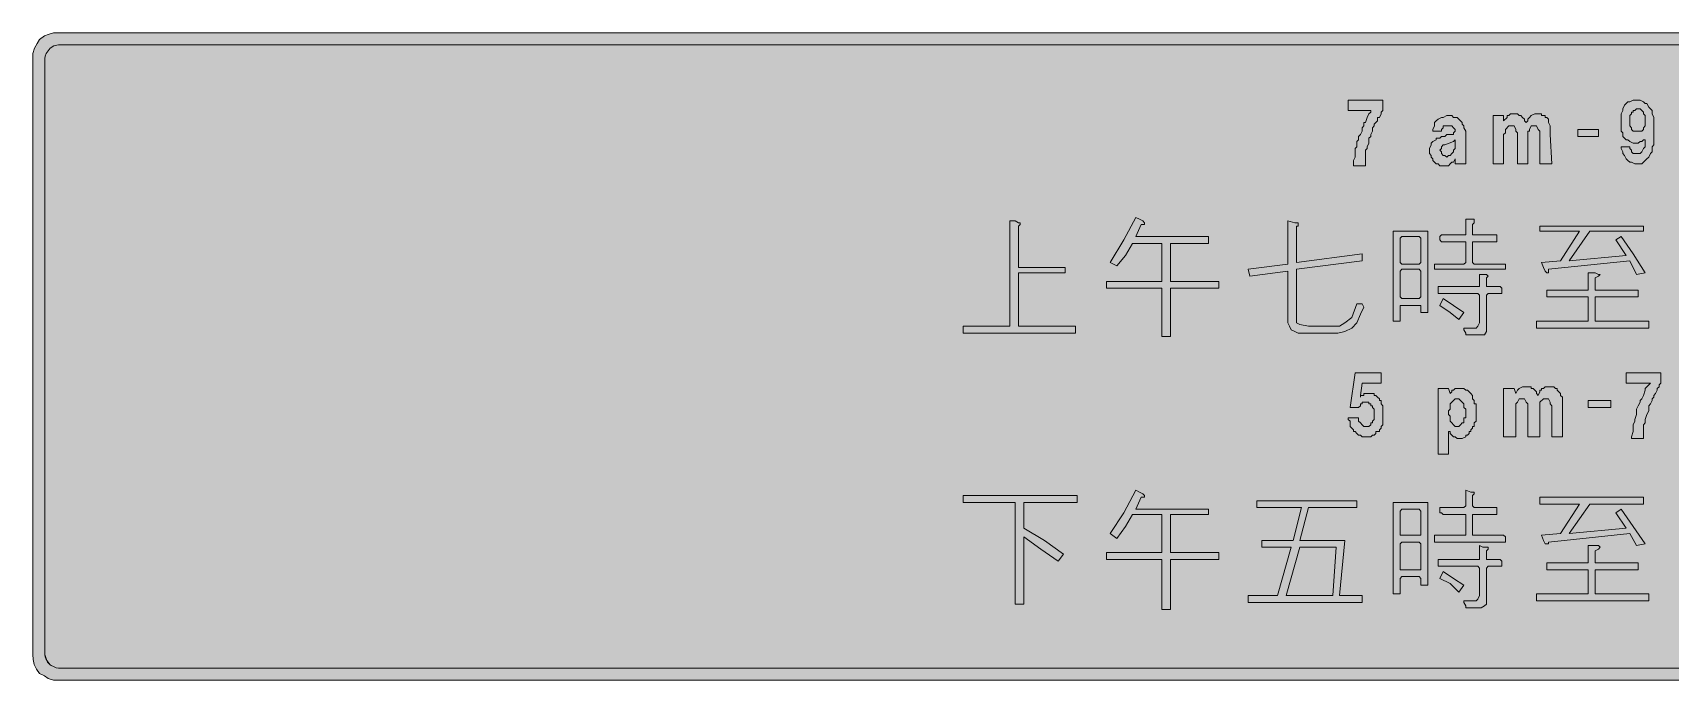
# Model space of a CAD drawing. Header units: metres. Extents: x 14 to 555, y 81 to 193.
# Drawn here: x 13.9 to 298.5, y 80.8 to 193.3 of the extents above; entities that cross this region are included whole.
import ezdxf

# ---------------------------------------------------------------- set-up
doc = ezdxf.new("R2010")
doc.units = ezdxf.units.M
doc.layers.add('FILL_BLACK_000000', color=7, linetype='Continuous', true_color=0x000000)
doc.layers.add('FILL_PINK_E1E1E1', color=7, linetype='Continuous', true_color=0xe1e1e1)

msp = doc.modelspace()

# ---------------------------------------------------------------- hatches: boundary and pattern name
at = {"layer": 'FILL_BLACK_000000', "true_color": 0x000000}
h = msp.add_hatch(color=7, dxfattribs=at)
h.dxf.hatch_style = 1
h.paths.add_polyline_path([(551.57, 193.19), (551.85, 193.02), (552.3, 192.92), (552.75, 192.68), (553.65, 192.12), (554.22, 191.39), (554.59, 190.58), (554.79, 189.72), (554.85, 188.82), (554.85, 85.32), (554.79, 84.42), (554.59, 83.56), (554.22, 82.75), (553.65, 82.02), (552.92, 81.45), (552.11, 81.08), (551.25, 80.88), (550.35, 80.82), (18.45, 80.82), (17.55, 80.86), (16.65, 81.12), (16.01, 81.57), (15.15, 82.02), (14.58, 82.75), (14.21, 83.56), (14.01, 84.42), (13.95, 85.32), (13.95, 188.82), (13.99, 189.72), (14.25, 190.62), (14.7, 191.48), (15.15, 192.12), (16.01, 192.8), (16.65, 193.02), (17.55, 193.28), (18.45, 193.32), (550.35, 193.32), (551.21, 193.28), (551.57, 193.19)])
h.paths.add_polyline_path([(17.59, 191.03), (16.95, 190.62), (16.27, 189.72), (16.11, 189.27), (16.05, 188.82), (16.05, 85.32), (16.11, 84.87), (16.27, 84.42), (16.95, 83.52), (17.14, 83.37), (17.55, 83.22), (18, 82.96), (18.45, 82.92), (550.35, 82.92), (551.21, 83.11), (551.85, 83.52), (552.2, 83.97), (552.37, 84.42), (552.45, 85.32), (552.45, 188.82), (552.37, 189.72), (552.2, 190.17), (551.85, 190.62), (551.21, 191.03), (550.35, 191.22), (18.45, 191.22), (17.59, 191.03)], flags=16)
h = msp.add_hatch(color=7, dxfattribs=at)
h.dxf.hatch_style = 1
h.paths.add_polyline_path([(242.55, 179.82), (242.55, 181.62), (248.55, 181.62), (248.55, 179.82), (248.25, 179.52), (248.25, 179.22), (247.95, 178.62), (247.65, 178.62), (247.65, 178.02), (247.35, 177.72), (247.05, 177.42), (247.05, 177.12), (246.75, 176.82), (246.75, 176.52), (246.75, 176.22), (246.45, 175.62), (246.45, 175.32), (246.15, 175.02), (246.15, 174.42), (246.15, 174.12), (245.85, 173.52), (245.85, 173.22), (245.55, 172.92), (245.55, 172.32), (245.55, 172.02), (245.55, 171.42), (245.55, 171.12), (245.55, 170.52), (245.55, 170.22), (243.45, 170.22), (243.45, 170.52), (243.45, 171.12), (243.75, 171.72), (243.75, 172.62), (243.75, 173.22), (244.05, 173.52), (244.05, 174.42), (244.35, 174.72), (244.35, 175.32), (244.65, 175.62), (244.95, 176.22), (244.95, 176.82), (245.25, 177.12), (245.25, 177.72), (245.55, 177.72), (245.85, 178.62), (246.15, 179.22), (246.45, 179.52), (246.45, 179.82), (242.55, 179.82)])
h = msp.add_hatch(color=7, dxfattribs=at)
h.dxf.hatch_style = 1
h.paths.add_polyline_path([(293.25, 174.42), (292.95, 174.12), (292.35, 174.12), (292.05, 174.12), (291.45, 174.42), (291.15, 174.72), (290.85, 174.72), (290.55, 175.02), (290.25, 175.32), (290.25, 175.92), (289.95, 176.22), (289.95, 176.82), (289.95, 177.12), (289.95, 177.72), (289.95, 178.32), (289.95, 178.92), (289.95, 179.22), (290.25, 179.82), (290.25, 180.12), (290.55, 180.72), (290.85, 181.02), (291.15, 181.32), (291.45, 181.32), (292.05, 181.62), (292.35, 181.62), (292.95, 181.62), (293.25, 181.62), (293.85, 181.32), (294.15, 181.02), (294.45, 181.02), (294.75, 180.42), (295.05, 180.12), (295.35, 179.82), (295.35, 179.22), (295.65, 178.62), (295.65, 178.32), (295.65, 177.42), (295.65, 176.82), (295.65, 176.22), (295.65, 175.62), (295.65, 174.72), (295.65, 173.82), (295.35, 173.52), (295.35, 172.62), (295.05, 172.32), (294.75, 171.72), (294.45, 171.42), (294.15, 171.12), (293.85, 170.82), (293.55, 170.52), (293.25, 170.52), (292.65, 170.52), (292.35, 170.52), (291.75, 170.82), (291.45, 170.82), (291.15, 171.12), (290.85, 171.42), (290.55, 172.02), (290.25, 172.32), (290.25, 172.62), (289.95, 173.22), (289.95, 173.52), (291.45, 173.52), (291.45, 173.22), (291.75, 172.92), (291.75, 172.62), (292.05, 172.32), (292.35, 172.32), (292.65, 172.32), (292.95, 172.32), (293.25, 172.32), (293.55, 172.62), (293.85, 173.22), (294.15, 173.52), (294.15, 174.12), (294.15, 174.72), (293.85, 174.72), (293.55, 174.42), (293.25, 174.42)])
h.paths.add_polyline_path([(294.15, 177.72), (294.15, 178.02), (294.15, 178.32), (294.15, 178.62), (294.15, 178.92), (293.85, 179.22), (293.85, 179.52), (293.55, 179.82), (293.25, 180.12), (292.95, 180.12), (292.65, 180.12), (292.35, 179.82), (292.05, 179.82), (292.05, 179.52), (291.75, 179.52), (291.75, 179.22), (291.45, 178.92), (291.45, 178.62), (291.45, 178.32), (291.45, 178.02), (291.45, 177.72), (291.45, 177.42), (291.45, 177.12), (291.75, 176.82), (291.75, 176.52), (292.05, 176.22), (292.35, 176.22), (292.65, 176.22), (292.95, 176.22), (293.25, 176.22), (293.55, 176.22), (293.85, 176.52), (293.85, 176.82), (294.15, 177.12), (294.15, 177.72)], flags=16)
h = msp.add_hatch(color=7, dxfattribs=at)
h.dxf.hatch_style = 1
h.paths.add_polyline_path([(257.55, 177.12), (257.55, 177.72), (257.85, 178.02), (258.15, 178.32), (258.75, 178.62), (259.05, 178.62), (259.65, 178.92), (259.95, 178.92), (260.25, 178.92), (260.55, 178.92), (260.85, 178.62), (261.15, 178.62), (261.45, 178.62), (261.75, 178.32), (262.05, 178.02), (262.35, 177.72), (262.35, 177.42), (262.65, 177.12), (262.65, 176.82), (262.95, 176.22), (262.95, 175.92), (262.95, 171.12), (262.95, 170.82), (262.95, 170.52), (261.15, 170.52), (261.15, 171.42), (260.85, 170.82), (260.55, 170.82), (260.25, 170.52), (259.95, 170.22), (259.35, 170.22), (259.05, 170.22), (258.45, 170.22), (258.15, 170.52), (257.85, 170.52), (257.55, 170.82), (257.25, 171.12), (257.25, 171.42), (256.95, 171.72), (256.95, 172.02), (256.65, 172.32), (256.65, 172.62), (256.65, 173.22), (256.95, 173.82), (256.95, 174.12), (257.25, 174.42), (257.85, 174.72), (257.85, 175.02), (258.45, 175.02), (258.75, 175.32), (259.05, 175.32), (259.35, 175.32), (259.65, 175.62), (259.95, 175.62), (260.25, 175.62), (260.55, 175.62), (260.85, 175.62), (260.85, 175.92), (261.15, 176.22), (261.15, 176.52), (260.85, 176.82), (260.55, 177.12), (260.25, 177.12), (259.95, 177.12), (259.65, 177.12), (259.35, 177.12), (259.05, 177.12), (259.05, 176.82), (258.75, 176.52), (258.75, 176.22), (257.25, 176.22), (257.25, 176.52), (257.55, 177.12)])
h.paths.add_polyline_path([(258.75, 173.52), (258.75, 173.22), (258.45, 172.92), (258.75, 172.62), (258.75, 172.32), (259.05, 172.02), (259.35, 172.02), (259.65, 171.72), (259.95, 172.02), (260.25, 172.02), (260.55, 172.32), (260.85, 172.62), (260.85, 172.92), (261.15, 173.22), (261.15, 174.72), (260.85, 174.42), (259.35, 173.82), (259.05, 173.82), (258.75, 173.52)], flags=16)
h = msp.add_hatch(color=7, dxfattribs=at)
h.dxf.hatch_style = 1
h.paths.add_polyline_path([(271.95, 170.52), (271.95, 175.32), (271.95, 175.92), (271.65, 176.22), (271.65, 176.52), (271.35, 177.12), (271.05, 177.12), (270.75, 177.12), (270.45, 177.12), (269.85, 176.52), (269.85, 176.22), (269.85, 175.92), (269.55, 175.62), (269.55, 175.32), (269.55, 170.52), (267.75, 170.52), (267.75, 178.92), (269.55, 178.92), (269.55, 178.02), (270.15, 178.62), (270.15, 178.92), (270.45, 178.92), (270.75, 179.22), (271.05, 179.22), (271.35, 179.22), (271.65, 179.22), (271.95, 179.22), (272.25, 178.92), (272.55, 178.92), (272.85, 178.62), (273.15, 178.32), (273.15, 178.02), (273.45, 177.72), (273.75, 178.02), (273.75, 178.32), (274.05, 178.62), (274.35, 178.92), (274.95, 179.22), (275.25, 179.22), (275.55, 179.22), (276.15, 179.22), (276.15, 178.92), (276.45, 178.92), (276.75, 178.92), (276.75, 178.62), (277.05, 178.62), (277.35, 178.32), (277.35, 178.02), (277.35, 177.72), (277.65, 177.12), (277.65, 176.82), (277.65, 176.52), (277.65, 176.22), (277.65, 175.62), (277.95, 170.52), (275.85, 170.52), (275.85, 175.32), (275.85, 175.92), (275.85, 176.22), (275.55, 176.52), (275.25, 177.12), (274.95, 177.12), (274.65, 177.12), (274.35, 177.12), (274.05, 176.52), (274.05, 176.22), (273.75, 176.22), (273.75, 175.92), (273.75, 175.62), (273.75, 175.32), (273.75, 170.52), (271.95, 170.52)])
h = msp.add_hatch(color=7, dxfattribs=at)
h.dxf.hatch_style = 1
h.paths.add_polyline_path([(282.45, 175.32), (282.45, 176.52), (286.05, 176.52), (286.05, 175.32), (282.45, 175.32)])
h = msp.add_hatch(color=7, dxfattribs=at)
h.dxf.hatch_style = 1
h.paths.add_polyline_path([(193.35, 151.62), (185.25, 151.62), (185.25, 142.32), (195.15, 142.32), (195.15, 141.12), (175.65, 141.12), (175.65, 142.32), (183.75, 142.32), (183.75, 160.62), (184.65, 160.62), (185.25, 160.32), (185.55, 160.32), (185.55, 160.02), (185.25, 159.72), (185.25, 152.52), (193.35, 152.52), (193.35, 151.62)])
h = msp.add_hatch(color=7, dxfattribs=at)
h.dxf.hatch_style = 1
h.paths.add_polyline_path([(210.15, 140.52), (210.15, 148.92), (200.55, 148.92), (200.55, 150.12), (210.15, 150.12), (210.15, 156.72), (205.05, 156.72), (203.85, 154.62), (202.35, 152.82), (201.15, 153.42), (203.55, 157.32), (205.65, 161.22), (206.25, 160.92), (206.85, 160.62), (207.15, 160.32), (207.15, 160.02), (206.55, 160.02), (205.65, 157.92), (218.25, 157.92), (218.25, 156.72), (211.65, 156.72), (211.65, 150.12), (220.05, 150.12), (220.05, 148.92), (211.65, 148.92), (211.65, 140.52), (210.15, 140.52)])
h = msp.add_hatch(color=7, dxfattribs=at)
h.dxf.hatch_style = 1
h.paths.add_polyline_path([(244.95, 153.72), (233.55, 152.22), (233.55, 142.92), (234.15, 142.62), (235.65, 142.32), (241.05, 142.32), (241.95, 142.92), (243.15, 143.82), (244.05, 146.22), (244.95, 146.22), (245.25, 145.62), (244.65, 144.42), (244.05, 142.92), (243.15, 142.02), (241.95, 141.42), (240.75, 141.12), (233.85, 141.12), (233.25, 141.42), (232.65, 141.72), (232.35, 142.32), (232.05, 142.92), (232.05, 151.92), (225.45, 151.02), (225.15, 152.22), (232.05, 153.12), (232.05, 160.62), (233.25, 160.32), (233.85, 160.32), (233.85, 160.02), (233.85, 159.72), (233.55, 159.72), (233.55, 153.42), (244.95, 154.92), (244.95, 153.72)])
h = msp.add_hatch(color=7, dxfattribs=at)
h.dxf.hatch_style = 1
h.paths.add_polyline_path([(262.65, 157.02), (259.05, 157.02), (258.75, 157.02), (258.45, 157.32), (258.45, 157.92), (258.75, 158.22), (259.05, 158.22), (262.65, 158.22), (262.95, 158.22), (262.95, 160.92), (263.85, 160.92), (264.45, 160.92), (264.45, 160.62), (264.45, 160.32), (264.15, 160.02), (264.15, 158.22), (264.45, 158.22), (268.35, 158.22), (268.35, 157.92), (268.35, 157.32), (268.35, 157.02), (264.45, 157.02), (264.15, 157.02), (264.15, 153.42), (264.45, 153.12), (269.55, 153.12), (269.85, 153.12), (269.85, 152.22), (269.55, 152.22), (257.55, 152.22), (257.55, 153.12), (262.65, 153.12), (262.95, 153.42), (262.95, 157.02), (262.65, 157.02)])
h = msp.add_hatch(color=7, dxfattribs=at)
h.dxf.hatch_style = 1
h.paths.add_polyline_path([(290.85, 154.62), (289.05, 157.32), (289.95, 157.92), (292.05, 154.92), (294.15, 151.62), (292.65, 151.32), (291.45, 153.72), (277.35, 152.22), (277.35, 151.62), (277.05, 151.62), (276.75, 151.92), (276.45, 152.52), (276.15, 153.42), (279.45, 153.72), (282.75, 158.82), (275.85, 158.82), (275.85, 159.72), (293.85, 159.72), (293.85, 158.82), (284.55, 158.82), (280.95, 153.72), (290.85, 154.62)])
h = msp.add_hatch(color=7, dxfattribs=at)
h.dxf.hatch_style = 1
h.paths.add_polyline_path([(251.55, 145.92), (251.55, 143.22), (250.35, 143.22), (250.35, 158.82), (256.35, 158.82), (256.35, 145.02), (256.35, 144.72), (255.15, 144.72), (255.15, 145.02), (255.15, 145.92), (254.85, 145.92), (251.85, 145.92), (251.55, 145.92)])
h.paths.add_polyline_path([(254.85, 147.12), (255.15, 147.42), (255.15, 151.92), (254.85, 152.22), (251.85, 152.22), (251.55, 151.92), (251.55, 147.42), (251.85, 147.12), (254.85, 147.12)], flags=16)
h.paths.add_polyline_path([(251.85, 157.92), (251.55, 157.62), (251.55, 153.42), (251.85, 153.12), (254.85, 153.12), (255.15, 153.42), (255.15, 157.62), (254.85, 157.92), (251.85, 157.92)], flags=16)
h = msp.add_hatch(color=7, dxfattribs=at)
h.dxf.hatch_style = 1
h.paths.add_polyline_path([(258.15, 148.92), (258.15, 149.22), (265.05, 149.22), (265.35, 149.22), (265.35, 151.32), (265.95, 151.32), (266.55, 151.32), (266.85, 151.02), (266.55, 150.72), (266.55, 149.22), (266.85, 149.22), (268.95, 149.22), (269.25, 148.92), (269.25, 148.02), (268.95, 148.02), (266.85, 148.02), (266.55, 147.72), (266.55, 142.32), (266.55, 141.72), (266.55, 141.42), (266.25, 140.82), (265.65, 140.82), (263.55, 140.82), (262.95, 140.82), (262.95, 141.12), (262.65, 141.72), (262.65, 142.02), (262.95, 142.02), (264.75, 142.02), (265.05, 142.32), (265.35, 142.92), (265.35, 147.72), (265.05, 148.02), (258.15, 148.02), (258.15, 148.92)])
h = msp.add_hatch(color=7, dxfattribs=at)
h.dxf.hatch_style = 1
h.paths.add_polyline_path([(285.45, 147.42), (285.45, 143.22), (294.75, 143.22), (294.75, 142.02), (275.25, 142.02), (275.25, 143.22), (284.25, 143.22), (284.25, 147.42), (277.05, 147.42), (277.05, 148.62), (284.25, 148.62), (284.25, 151.62), (285.45, 151.62), (286.05, 151.32), (286.35, 151.32), (286.05, 151.02), (285.45, 150.72), (285.45, 148.62), (292.95, 148.62), (292.95, 147.42), (285.45, 147.42)])
h = msp.add_hatch(color=7, dxfattribs=at)
h.dxf.hatch_style = 1
h.paths.add_polyline_path([(259.05, 147.12), (260.85, 145.92), (262.65, 144.72), (261.75, 143.52), (260.25, 144.72), (258.45, 145.92), (259.05, 147.12)])
h = msp.add_hatch(color=7, dxfattribs=at)
h.dxf.hatch_style = 1
h.paths.add_polyline_path([(245.25, 130.32), (245.25, 130.62), (245.55, 130.62), (245.85, 130.62), (246.15, 130.62), (246.45, 130.62), (246.75, 130.62), (247.05, 130.62), (247.05, 130.32), (247.35, 130.32), (247.65, 130.02), (247.95, 129.72), (247.95, 129.42), (248.25, 129.42), (248.25, 129.12), (248.25, 128.82), (248.55, 128.52), (248.55, 127.92), (248.55, 127.62), (248.55, 126.72), (248.55, 126.12), (248.55, 125.82), (248.55, 125.22), (248.25, 124.92), (248.25, 124.62), (247.95, 124.32), (247.95, 124.02), (247.35, 124.02), (247.35, 123.72), (247.05, 123.42), (246.75, 123.42), (246.45, 123.12), (246.15, 123.12), (245.85, 123.12), (245.55, 123.12), (245.25, 123.12), (244.95, 123.12), (244.65, 123.42), (244.35, 123.42), (244.05, 123.72), (243.75, 124.02), (243.45, 124.02), (243.45, 124.32), (243.15, 124.62), (242.85, 124.92), (242.85, 125.22), (242.85, 125.52), (242.85, 125.82), (242.55, 126.12), (242.55, 126.42), (244.35, 126.42), (244.35, 126.12), (244.35, 125.82), (244.65, 125.52), (244.95, 125.22), (245.25, 124.92), (245.55, 124.92), (245.85, 124.92), (246.15, 124.92), (246.45, 125.22), (246.45, 125.52), (246.75, 125.52), (246.75, 125.82), (247.05, 126.12), (247.05, 126.42), (247.05, 126.72), (247.05, 127.02), (247.05, 127.32), (247.05, 127.62), (247.05, 127.92), (246.75, 128.22), (246.75, 128.52), (246.45, 128.52), (246.45, 128.82), (246.15, 128.82), (246.15, 129.12), (245.85, 129.12), (245.55, 129.12), (245.25, 129.12), (244.95, 129.12), (244.95, 128.82), (244.65, 128.82), (244.65, 128.52), (244.35, 128.22), (242.85, 128.22), (243.75, 134.22), (248.25, 134.22), (248.25, 132.42), (244.95, 132.42), (244.69, 130.32), (244.95, 130.32), (245.25, 130.32)])
h.paths.add_polyline_path([(244.65, 130.32), (244.65, 130.02), (244.69, 130.32), (244.65, 130.32)], flags=16)
h = msp.add_hatch(color=7, dxfattribs=at)
h.dxf.hatch_style = 1
h.paths.add_polyline_path([(291.75, 123.12), (292.05, 124.02), (292.05, 124.32), (292.05, 125.22), (292.35, 125.82), (292.35, 126.12), (292.65, 127.02), (292.65, 127.32), (292.65, 127.92), (292.95, 128.52), (293.25, 129.12), (293.25, 129.42), (293.55, 129.72), (293.85, 130.32), (294.15, 131.22), (294.15, 131.52), (294.45, 131.82), (294.75, 132.12), (295.05, 132.42), (290.85, 132.42), (290.85, 134.22), (296.85, 134.22), (296.85, 132.42), (296.55, 132.12), (296.55, 131.82), (296.25, 131.52), (296.25, 131.22), (295.95, 130.62), (295.65, 130.32), (295.65, 130.02), (295.35, 129.72), (295.35, 129.42), (295.05, 128.82), (294.75, 128.52), (294.75, 128.22), (294.75, 127.62), (294.45, 127.02), (294.15, 126.12), (294.15, 125.52), (293.85, 125.22), (293.85, 124.62), (293.85, 124.02), (293.85, 123.72), (293.85, 123.12), (293.85, 122.82), (291.75, 122.82), (291.75, 123.12)])
h = msp.add_hatch(color=7, dxfattribs=at)
h.dxf.hatch_style = 1
h.paths.add_polyline_path([(258.15, 131.52), (259.95, 131.52), (260.25, 130.62), (260.55, 130.92), (260.55, 131.22), (260.85, 131.22), (261.15, 131.52), (261.45, 131.52), (262.05, 131.52), (262.65, 131.52), (262.95, 131.22), (263.25, 131.22), (263.55, 130.92), (263.85, 130.62), (264.15, 130.32), (264.15, 129.72), (264.45, 129.42), (264.45, 128.82), (264.75, 128.82), (264.75, 128.22), (264.75, 127.92), (264.75, 127.62), (264.75, 127.32), (264.75, 127.02), (264.75, 126.42), (264.75, 125.82), (264.45, 125.52), (264.45, 125.22), (264.45, 124.92), (264.15, 124.92), (264.15, 124.62), (263.85, 124.32), (263.85, 124.02), (263.55, 124.02), (263.55, 123.72), (263.25, 123.42), (262.95, 123.42), (262.95, 123.12), (262.35, 122.82), (262.05, 122.82), (261.75, 122.82), (261.45, 122.82), (261.15, 123.12), (260.85, 123.12), (260.55, 123.42), (260.25, 123.72), (260.25, 124.02), (259.95, 124.02), (259.95, 120.12), (258.15, 120.12), (258.15, 131.52)])
h.paths.add_polyline_path([(262.05, 125.22), (262.35, 125.52), (262.65, 125.52), (262.65, 126.12), (262.65, 126.42), (262.95, 126.42), (262.95, 127.02), (262.95, 127.32), (262.95, 127.92), (262.65, 128.22), (262.65, 128.52), (262.65, 128.82), (262.35, 129.12), (262.05, 129.42), (261.75, 129.72), (261.45, 129.72), (261.15, 129.72), (260.85, 129.42), (260.55, 129.12), (260.25, 128.82), (260.25, 128.52), (260.25, 128.22), (260.25, 127.92), (259.95, 127.62), (259.95, 127.32), (259.95, 127.02), (260.25, 126.72), (260.25, 126.42), (260.25, 126.12), (260.25, 125.82), (260.55, 125.52), (260.85, 125.22), (261.15, 124.92), (261.45, 124.92), (261.75, 124.92), (262.05, 125.22)], flags=16)
h = msp.add_hatch(color=7, dxfattribs=at)
h.dxf.hatch_style = 1
h.paths.add_polyline_path([(273.75, 123.12), (273.75, 127.92), (273.75, 128.22), (273.75, 128.52), (273.75, 128.82), (273.45, 129.12), (273.15, 129.72), (272.85, 129.72), (272.55, 129.72), (272.25, 129.72), (271.95, 129.12), (271.65, 128.82), (271.65, 128.22), (271.65, 127.92), (271.65, 123.12), (269.55, 123.12), (269.55, 131.52), (271.35, 131.52), (271.65, 130.62), (271.95, 131.22), (272.25, 131.52), (272.85, 131.82), (273.15, 131.82), (273.45, 131.82), (274.05, 131.82), (274.35, 131.82), (274.35, 131.52), (274.65, 131.52), (274.95, 131.22), (275.25, 130.92), (275.25, 130.62), (275.55, 130.32), (275.85, 130.92), (275.85, 131.22), (276.15, 131.22), (276.15, 131.52), (276.45, 131.52), (276.75, 131.82), (277.05, 131.82), (277.35, 131.82), (277.65, 131.82), (277.95, 131.82), (278.25, 131.82), (278.55, 131.52), (278.85, 131.52), (278.85, 131.22), (279.15, 130.92), (279.45, 130.62), (279.45, 130.32), (279.75, 130.02), (279.75, 129.42), (279.75, 129.12), (279.75, 128.82), (279.75, 128.22), (279.75, 123.12), (277.95, 123.12), (277.95, 127.92), (277.95, 128.22), (277.95, 128.52), (277.65, 128.82), (277.65, 129.12), (277.35, 129.72), (277.05, 129.72), (276.75, 129.72), (276.45, 129.72), (275.85, 129.12), (275.85, 128.82), (275.85, 128.22), (275.85, 127.92), (275.85, 123.12), (273.75, 123.12)])
h = msp.add_hatch(color=7, dxfattribs=at)
h.dxf.hatch_style = 1
h.paths.add_polyline_path([(284.25, 129.42), (288.15, 129.42), (288.15, 128.22), (284.25, 128.22), (284.25, 129.42)])
h = msp.add_hatch(color=7, dxfattribs=at)
h.dxf.hatch_style = 1
h.paths.add_polyline_path([(210.15, 93.12), (210.15, 101.82), (200.55, 101.82), (200.55, 103.02), (210.15, 103.02), (210.15, 109.62), (205.05, 109.62), (203.85, 107.52), (202.35, 105.42), (201.15, 106.32), (203.55, 109.92), (205.65, 113.82), (206.25, 113.52), (206.85, 113.22), (207.15, 112.92), (207.15, 112.62), (206.55, 112.62), (205.65, 110.52), (218.25, 110.52), (218.25, 109.62), (211.65, 109.62), (211.65, 103.02), (220.05, 103.02), (220.05, 101.82), (211.65, 101.82), (211.65, 93.12), (210.15, 93.12)])
h = msp.add_hatch(color=7, dxfattribs=at)
h.dxf.hatch_style = 1
h.paths.add_polyline_path([(262.65, 109.62), (259.05, 109.62), (258.75, 109.92), (258.45, 109.92), (258.45, 110.82), (258.75, 110.82), (259.05, 110.82), (262.65, 110.82), (262.95, 111.12), (262.95, 113.52), (262.95, 113.82), (263.85, 113.52), (264.45, 113.52), (264.45, 113.22), (264.15, 112.92), (264.15, 111.12), (264.45, 110.82), (268.35, 110.82), (268.35, 109.92), (268.35, 109.62), (264.45, 109.62), (264.15, 109.62), (264.15, 106.02), (264.45, 106.02), (269.55, 106.02), (269.85, 105.72), (269.85, 104.82), (269.55, 104.82), (257.55, 104.82), (257.55, 105.72), (257.55, 106.02), (262.65, 106.02), (262.95, 106.02), (262.95, 109.62), (262.65, 109.62)])
h = msp.add_hatch(color=7, dxfattribs=at)
h.dxf.hatch_style = 1
h.paths.add_polyline_path([(186.15, 107.22), (189.75, 105.12), (193.05, 102.72), (192.15, 101.52), (189.15, 103.62), (186.15, 105.72), (186.15, 94.02), (184.65, 94.02), (184.65, 111.72), (175.65, 111.72), (175.65, 112.92), (195.45, 112.92), (195.45, 111.72), (186.15, 111.72), (186.15, 107.22)])
h = msp.add_hatch(color=7, dxfattribs=at)
h.dxf.hatch_style = 1
h.paths.add_polyline_path([(234.15, 105.12), (241.95, 105.12), (241.05, 95.52), (244.95, 95.52), (244.95, 94.32), (225.15, 94.32), (225.15, 95.52), (230.25, 95.52), (232.65, 103.92), (227.55, 103.92), (227.55, 105.12), (232.95, 105.12), (234.45, 110.82), (226.65, 110.82), (226.65, 112.02), (244.05, 112.02), (244.05, 110.82), (235.65, 110.82), (234.15, 105.12)])
h.paths.add_polyline_path([(239.85, 95.52), (240.45, 103.92), (234.15, 103.92), (231.75, 95.52), (239.85, 95.52)], flags=16)
h = msp.add_hatch(color=7, dxfattribs=at)
h.dxf.hatch_style = 1
h.paths.add_polyline_path([(251.55, 98.52), (251.55, 96.12), (251.55, 95.82), (250.35, 95.82), (250.35, 96.12), (250.35, 111.42), (250.35, 111.72), (256.35, 111.72), (256.35, 111.42), (256.35, 97.62), (256.35, 97.32), (255.15, 97.32), (255.15, 97.62), (255.15, 98.52), (254.85, 98.82), (251.85, 98.82), (251.55, 98.52)])
h.paths.add_polyline_path([(254.85, 100.02), (255.15, 100.02), (255.15, 104.52), (254.85, 104.82), (251.85, 104.82), (251.55, 104.52), (251.55, 100.02), (251.85, 100.02), (254.85, 100.02)], flags=16)
h.paths.add_polyline_path([(251.85, 110.52), (251.55, 110.22), (251.55, 106.02), (251.85, 106.02), (254.85, 106.02), (255.15, 106.02), (255.15, 110.22), (254.85, 110.52), (251.85, 110.52)], flags=16)
h = msp.add_hatch(color=7, dxfattribs=at)
h.dxf.hatch_style = 1
h.paths.add_polyline_path([(290.85, 107.22), (289.05, 109.92), (289.95, 110.52), (292.05, 107.52), (294.15, 104.52), (292.65, 104.22), (291.45, 106.32), (277.35, 104.82), (277.35, 104.52), (277.05, 104.52), (276.75, 104.52), (276.45, 105.12), (276.15, 106.02), (279.45, 106.32), (282.75, 111.42), (275.85, 111.42), (275.85, 112.62), (293.85, 112.62), (293.85, 111.42), (284.55, 111.42), (280.95, 106.32), (290.85, 107.22)])
h = msp.add_hatch(color=7, dxfattribs=at)
h.dxf.hatch_style = 1
h.paths.add_polyline_path([(258.15, 101.52), (258.15, 101.82), (265.05, 101.82), (265.35, 101.82), (265.35, 103.92), (265.35, 104.22), (265.95, 103.92), (266.55, 103.92), (266.85, 103.92), (266.85, 103.62), (266.55, 103.32), (266.55, 101.82), (266.85, 101.82), (268.95, 101.82), (269.25, 101.52), (269.25, 100.62), (268.95, 100.62), (266.85, 100.62), (266.55, 100.32), (266.55, 94.92), (266.55, 94.32), (266.55, 94.02), (266.25, 93.72), (265.65, 93.42), (263.55, 93.42), (262.95, 93.42), (262.95, 93.72), (262.65, 94.32), (262.65, 94.62), (262.95, 94.62), (264.75, 94.62), (265.05, 94.92), (265.35, 95.52), (265.35, 100.32), (265.05, 100.62), (258.15, 100.62), (258.15, 101.52)])
h = msp.add_hatch(color=7, dxfattribs=at)
h.dxf.hatch_style = 1
h.paths.add_polyline_path([(285.45, 100.02), (285.45, 95.82), (294.75, 95.82), (294.75, 94.62), (275.25, 94.62), (275.25, 95.82), (284.25, 95.82), (284.25, 100.02), (277.05, 100.02), (277.05, 101.22), (284.25, 101.22), (284.25, 104.22), (285.45, 104.22), (286.05, 104.22), (286.35, 103.92), (286.05, 103.62), (285.45, 103.32), (285.45, 101.22), (292.95, 101.22), (292.95, 100.02), (285.45, 100.02)])
h = msp.add_hatch(color=7, dxfattribs=at)
h.dxf.hatch_style = 1
h.paths.add_polyline_path([(259.05, 99.72), (260.85, 98.52), (262.65, 97.32), (261.75, 96.12), (260.25, 97.62), (258.45, 98.52), (259.05, 99.72)])
at = {"layer": 'FILL_PINK_E1E1E1', "true_color": 0xe1e1e1}
h = msp.add_hatch(color=7, dxfattribs=at)
h.dxf.hatch_style = 1
h.paths.add_polyline_path([(551.21, 191.03), (551.85, 190.62), (552.2, 190.17), (552.37, 189.72), (552.45, 188.82), (552.45, 85.32), (552.37, 84.42), (552.2, 83.97), (551.85, 83.52), (551.21, 83.11), (550.35, 82.92), (18.45, 82.92), (18, 82.96), (17.55, 83.22), (17.14, 83.37), (16.95, 83.52), (16.54, 83.97), (16.35, 84.42), (16.05, 85.32), (16.05, 188.82), (16.11, 189.27), (16.27, 189.72), (16.95, 190.62), (17.59, 191.03), (18.45, 191.22), (550.35, 191.22), (551.21, 191.03)])

# ---------------------------------------------------------------- linework, layer by layer
at = {"layer": 'FILL_BLACK_000000', "lineweight": 0, "true_color": 0x000000}
for points in [[(550.35, 80.82), (18.45, 80.82), (17.55, 80.86), (16.65, 81.12), (16.01, 81.57), (15.15, 82.02), (14.58, 82.75), (14.21, 83.56), (14.01, 84.42), (13.95, 85.32), (13.95, 188.82), (13.99, 189.72), (14.25, 190.62), (14.7, 191.48), (15.15, 192.12), (16.01, 192.8), (16.65, 193.02), (17.55, 193.28), (18.45, 193.32), (550.35, 193.32)], [(550.35, 191.22), (18.45, 191.22), (17.59, 191.03), (16.95, 190.62), (16.27, 189.72), (16.11, 189.27), (16.05, 188.82), (16.05, 85.32), (16.11, 84.87), (16.27, 84.42), (16.95, 83.52), (17.14, 83.37), (17.55, 83.22), (18, 82.96), (18.45, 82.92), (550.35, 82.92)]]:
    msp.add_lwpolyline(points, dxfattribs=at)
for points in [[(242.55, 179.82), (242.55, 181.62), (248.55, 181.62), (248.55, 179.82), (248.25, 179.52), (248.25, 179.22), (247.95, 178.62), (247.65, 178.62), (247.65, 178.02), (247.35, 177.72), (247.05, 177.42), (247.05, 177.12), (246.75, 176.82), (246.75, 176.52), (246.75, 176.22), (246.45, 175.62), (246.45, 175.32), (246.15, 175.02), (246.15, 174.42), (246.15, 174.12), (245.85, 173.52), (245.85, 173.22), (245.55, 172.92), (245.55, 172.32), (245.55, 172.02), (245.55, 171.42), (245.55, 171.12), (245.55, 170.52), (245.55, 170.22), (243.45, 170.22), (243.45, 170.52), (243.45, 171.12), (243.75, 171.72), (243.75, 172.62), (243.75, 173.22), (244.05, 173.52), (244.05, 174.42), (244.35, 174.72), (244.35, 175.32), (244.65, 175.62), (244.95, 176.22), (244.95, 176.82), (245.25, 177.12), (245.25, 177.72), (245.55, 177.72), (245.85, 178.62), (246.15, 179.22), (246.45, 179.52), (246.45, 179.82)], [(293.25, 174.42), (292.95, 174.12), (292.35, 174.12), (292.05, 174.12), (291.45, 174.42), (291.15, 174.72), (290.85, 174.72), (290.55, 175.02), (290.25, 175.32), (290.25, 175.92), (289.95, 176.22), (289.95, 176.82), (289.95, 177.12), (289.95, 177.72), (289.95, 178.32), (289.95, 178.92), (289.95, 179.22), (290.25, 179.82), (290.25, 180.12), (290.55, 180.72), (290.85, 181.02), (291.15, 181.32), (291.45, 181.32), (292.05, 181.62), (292.35, 181.62), (292.95, 181.62), (293.25, 181.62), (293.85, 181.32), (294.15, 181.02), (294.45, 181.02), (294.75, 180.42), (295.05, 180.12), (295.35, 179.82), (295.35, 179.22), (295.65, 178.62), (295.65, 178.32), (295.65, 177.42), (295.65, 176.82), (295.65, 176.22), (295.65, 175.62), (295.65, 174.72), (295.65, 173.82), (295.35, 173.52), (295.35, 172.62), (295.05, 172.32), (294.75, 171.72), (294.45, 171.42), (294.15, 171.12), (293.85, 170.82), (293.55, 170.52), (293.25, 170.52), (292.65, 170.52), (292.35, 170.52), (291.75, 170.82), (291.45, 170.82), (291.15, 171.12), (290.85, 171.42), (290.55, 172.02), (290.25, 172.32), (290.25, 172.62), (289.95, 173.22), (289.95, 173.52), (291.45, 173.52), (291.45, 173.22), (291.75, 172.92), (291.75, 172.62), (292.05, 172.32), (292.35, 172.32), (292.65, 172.32), (292.95, 172.32), (293.25, 172.32), (293.55, 172.62), (293.85, 173.22), (294.15, 173.52), (294.15, 174.12), (294.15, 174.72), (293.85, 174.72), (293.55, 174.42)], [(294.15, 177.72), (294.15, 178.02), (294.15, 178.32), (294.15, 178.62), (294.15, 178.92), (293.85, 179.22), (293.85, 179.52), (293.55, 179.82), (293.25, 180.12), (292.95, 180.12), (292.65, 180.12), (292.35, 179.82), (292.05, 179.82), (292.05, 179.52), (291.75, 179.52), (291.75, 179.22), (291.45, 178.92), (291.45, 178.62), (291.45, 178.32), (291.45, 178.02), (291.45, 177.72), (291.45, 177.42), (291.45, 177.12), (291.75, 176.82), (291.75, 176.52), (292.05, 176.22), (292.35, 176.22), (292.65, 176.22), (292.95, 176.22), (293.25, 176.22), (293.55, 176.22), (293.85, 176.52), (293.85, 176.82), (294.15, 177.12)], [(257.55, 177.12), (257.55, 177.72), (257.85, 178.02), (258.15, 178.32), (258.75, 178.62), (259.05, 178.62), (259.65, 178.92), (259.95, 178.92), (260.25, 178.92), (260.55, 178.92), (260.85, 178.62), (261.15, 178.62), (261.45, 178.62), (261.75, 178.32), (262.05, 178.02), (262.35, 177.72), (262.35, 177.42), (262.65, 177.12), (262.65, 176.82), (262.95, 176.22), (262.95, 175.92), (262.95, 171.12), (262.95, 170.82), (262.95, 170.52), (261.15, 170.52), (261.15, 171.42), (260.85, 170.82), (260.55, 170.82), (260.25, 170.52), (259.95, 170.22), (259.35, 170.22), (259.05, 170.22), (258.45, 170.22), (258.15, 170.52), (257.85, 170.52), (257.55, 170.82), (257.25, 171.12), (257.25, 171.42), (256.95, 171.72), (256.95, 172.02), (256.65, 172.32), (256.65, 172.62), (256.65, 173.22), (256.95, 173.82), (256.95, 174.12), (257.25, 174.42), (257.85, 174.72), (257.85, 175.02), (258.45, 175.02), (258.75, 175.32), (259.05, 175.32), (259.35, 175.32), (259.65, 175.62), (259.95, 175.62), (260.25, 175.62), (260.55, 175.62), (260.85, 175.62), (260.85, 175.92), (261.15, 176.22), (261.15, 176.52), (260.85, 176.82), (260.55, 177.12), (260.25, 177.12), (259.95, 177.12), (259.65, 177.12), (259.35, 177.12), (259.05, 177.12), (259.05, 176.82), (258.75, 176.52), (258.75, 176.22), (257.25, 176.22), (257.25, 176.52)], [(271.95, 170.52), (271.95, 175.32), (271.95, 175.92), (271.65, 176.22), (271.65, 176.52), (271.35, 177.12), (271.05, 177.12), (270.75, 177.12), (270.45, 177.12), (269.85, 176.52), (269.85, 176.22), (269.85, 175.92), (269.55, 175.62), (269.55, 175.32), (269.55, 170.52), (267.75, 170.52), (267.75, 178.92), (269.55, 178.92), (269.55, 178.02), (270.15, 178.62), (270.15, 178.92), (270.45, 178.92), (270.75, 179.22), (271.05, 179.22), (271.35, 179.22), (271.65, 179.22), (271.95, 179.22), (272.25, 178.92), (272.55, 178.92), (272.85, 178.62), (273.15, 178.32), (273.15, 178.02), (273.45, 177.72), (273.75, 178.02), (273.75, 178.32), (274.05, 178.62), (274.35, 178.92), (274.95, 179.22), (275.25, 179.22), (275.55, 179.22), (276.15, 179.22), (276.15, 178.92), (276.45, 178.92), (276.75, 178.92), (276.75, 178.62), (277.05, 178.62), (277.35, 178.32), (277.35, 178.02), (277.35, 177.72), (277.65, 177.12), (277.65, 176.82), (277.65, 176.52), (277.65, 176.22), (277.65, 175.62), (277.95, 170.52), (275.85, 170.52), (275.85, 175.32), (275.85, 175.92), (275.85, 176.22), (275.55, 176.52), (275.25, 177.12), (274.95, 177.12), (274.65, 177.12), (274.35, 177.12), (274.05, 176.52), (274.05, 176.22), (273.75, 176.22), (273.75, 175.92), (273.75, 175.62), (273.75, 175.32), (273.75, 170.52)], [(282.45, 175.32), (282.45, 176.52), (286.05, 176.52), (286.05, 175.32)], [(258.75, 173.52), (258.75, 173.22), (258.45, 172.92), (258.75, 172.62), (258.75, 172.32), (259.05, 172.02), (259.35, 172.02), (259.65, 171.72), (259.95, 172.02), (260.25, 172.02), (260.55, 172.32), (260.85, 172.62), (260.85, 172.92), (261.15, 173.22), (261.15, 174.72), (260.85, 174.42), (259.35, 173.82), (259.05, 173.82)], [(193.35, 151.62), (185.25, 151.62), (185.25, 142.32), (195.15, 142.32), (195.15, 141.12), (175.65, 141.12), (175.65, 142.32), (183.75, 142.32), (183.75, 160.62), (184.65, 160.62), (185.25, 160.32), (185.55, 160.32), (185.55, 160.02), (185.25, 159.72), (185.25, 152.52), (193.35, 152.52)], [(210.15, 140.52), (210.15, 148.92), (200.55, 148.92), (200.55, 150.12), (210.15, 150.12), (210.15, 156.72), (205.05, 156.72), (203.85, 154.62), (202.35, 152.82), (201.15, 153.42), (203.55, 157.32), (205.65, 161.22), (206.25, 160.92), (206.85, 160.62), (207.15, 160.32), (207.15, 160.02), (206.55, 160.02), (205.65, 157.92), (218.25, 157.92), (218.25, 156.72), (211.65, 156.72), (211.65, 150.12), (220.05, 150.12), (220.05, 148.92), (211.65, 148.92), (211.65, 140.52)], [(244.95, 153.72), (233.55, 152.22), (233.55, 142.92), (234.15, 142.62), (235.65, 142.32), (241.05, 142.32), (241.95, 142.92), (243.15, 143.82), (244.05, 146.22), (244.95, 146.22), (245.25, 145.62), (244.65, 144.42), (244.05, 142.92), (243.15, 142.02), (241.95, 141.42), (240.75, 141.12), (233.85, 141.12), (233.25, 141.42), (232.65, 141.72), (232.35, 142.32), (232.05, 142.92), (232.05, 151.92), (225.45, 151.02), (225.15, 152.22), (232.05, 153.12), (232.05, 160.62), (233.25, 160.32), (233.85, 160.32), (233.85, 160.02), (233.85, 159.72), (233.55, 159.72), (233.55, 153.42), (244.95, 154.92)], [(262.65, 157.02), (259.05, 157.02), (258.75, 157.02), (258.45, 157.32), (258.45, 157.92), (258.75, 158.22), (259.05, 158.22), (262.65, 158.22), (262.95, 158.22), (262.95, 160.92), (263.85, 160.92), (264.45, 160.92), (264.45, 160.62), (264.45, 160.32), (264.15, 160.02), (264.15, 158.22), (264.45, 158.22), (268.35, 158.22), (268.35, 157.92), (268.35, 157.32), (268.35, 157.02), (264.45, 157.02), (264.15, 157.02), (264.15, 153.42), (264.45, 153.12), (269.55, 153.12), (269.85, 153.12), (269.85, 152.22), (269.55, 152.22), (257.55, 152.22), (257.55, 153.12), (262.65, 153.12), (262.95, 153.42), (262.95, 157.02)], [(290.85, 154.62), (289.05, 157.32), (289.95, 157.92), (292.05, 154.92), (294.15, 151.62), (292.65, 151.32), (291.45, 153.72), (277.35, 152.22), (277.35, 151.62), (277.05, 151.62), (276.75, 151.92), (276.45, 152.52), (276.15, 153.42), (279.45, 153.72), (282.75, 158.82), (275.85, 158.82), (275.85, 159.72), (293.85, 159.72), (293.85, 158.82), (284.55, 158.82), (280.95, 153.72)], [(251.55, 145.92), (251.55, 143.22), (250.35, 143.22), (250.35, 158.82), (256.35, 158.82), (256.35, 145.02), (256.35, 144.72), (255.15, 144.72), (255.15, 145.02), (255.15, 145.92), (254.85, 145.92), (251.85, 145.92)], [(251.85, 157.92), (251.55, 157.62), (251.55, 153.42), (251.85, 153.12), (254.85, 153.12), (255.15, 153.42), (255.15, 157.62), (254.85, 157.92)], [(254.85, 147.12), (255.15, 147.42), (255.15, 151.92), (254.85, 152.22), (251.85, 152.22), (251.55, 151.92), (251.55, 147.42), (251.85, 147.12)], [(258.15, 148.92), (258.15, 149.22), (265.05, 149.22), (265.35, 149.22), (265.35, 151.32), (265.95, 151.32), (266.55, 151.32), (266.85, 151.02), (266.55, 150.72), (266.55, 149.22), (266.85, 149.22), (268.95, 149.22), (269.25, 148.92), (269.25, 148.02), (268.95, 148.02), (266.85, 148.02), (266.55, 147.72), (266.55, 142.32), (266.55, 141.72), (266.55, 141.42), (266.25, 140.82), (265.65, 140.82), (263.55, 140.82), (262.95, 140.82), (262.95, 141.12), (262.65, 141.72), (262.65, 142.02), (262.95, 142.02), (264.75, 142.02), (265.05, 142.32), (265.35, 142.92), (265.35, 147.72), (265.05, 148.02), (258.15, 148.02)], [(285.45, 147.42), (285.45, 143.22), (294.75, 143.22), (294.75, 142.02), (275.25, 142.02), (275.25, 143.22), (284.25, 143.22), (284.25, 147.42), (277.05, 147.42), (277.05, 148.62), (284.25, 148.62), (284.25, 151.62), (285.45, 151.62), (286.05, 151.32), (286.35, 151.32), (286.05, 151.02), (285.45, 150.72), (285.45, 148.62), (292.95, 148.62), (292.95, 147.42)], [(259.05, 147.12), (260.85, 145.92), (262.65, 144.72), (261.75, 143.52), (260.25, 144.72), (258.45, 145.92)], [(245.25, 130.32), (245.25, 130.62), (245.55, 130.62), (245.85, 130.62), (246.15, 130.62), (246.45, 130.62), (246.75, 130.62), (247.05, 130.62), (247.05, 130.32), (247.35, 130.32), (247.65, 130.02), (247.95, 129.72), (247.95, 129.42), (248.25, 129.42), (248.25, 129.12), (248.25, 128.82), (248.55, 128.52), (248.55, 127.92), (248.55, 127.62), (248.55, 126.72), (248.55, 126.12), (248.55, 125.82), (248.55, 125.22), (248.25, 124.92), (248.25, 124.62), (247.95, 124.32), (247.95, 124.02), (247.35, 124.02), (247.35, 123.72), (247.05, 123.42), (246.75, 123.42), (246.45, 123.12), (246.15, 123.12), (245.85, 123.12), (245.55, 123.12), (245.25, 123.12), (244.95, 123.12), (244.65, 123.42), (244.35, 123.42), (244.05, 123.72), (243.75, 124.02), (243.45, 124.02), (243.45, 124.32), (243.15, 124.62), (242.85, 124.92), (242.85, 125.22), (242.85, 125.52), (242.85, 125.82), (242.55, 126.12), (242.55, 126.42), (244.35, 126.42), (244.35, 126.12), (244.35, 125.82), (244.65, 125.52), (244.95, 125.22), (245.25, 124.92), (245.55, 124.92), (245.85, 124.92), (246.15, 124.92), (246.45, 125.22), (246.45, 125.52), (246.75, 125.52), (246.75, 125.82), (247.05, 126.12), (247.05, 126.42), (247.05, 126.72), (247.05, 127.02), (247.05, 127.32), (247.05, 127.62), (247.05, 127.92), (246.75, 128.22), (246.75, 128.52), (246.45, 128.52), (246.45, 128.82), (246.15, 128.82), (246.15, 129.12), (245.85, 129.12), (245.55, 129.12), (245.25, 129.12), (244.95, 129.12), (244.95, 128.82), (244.65, 128.82), (244.65, 128.52), (244.35, 128.22), (242.85, 128.22), (243.75, 134.22), (248.25, 134.22), (248.25, 132.42), (244.95, 132.42), (244.69, 130.32), (244.95, 130.32)], [(291.75, 123.12), (292.05, 124.02), (292.05, 124.32), (292.05, 125.22), (292.35, 125.82), (292.35, 126.12), (292.65, 127.02), (292.65, 127.32), (292.65, 127.92), (292.95, 128.52), (293.25, 129.12), (293.25, 129.42), (293.55, 129.72), (293.85, 130.32), (294.15, 131.22), (294.15, 131.52), (294.45, 131.82), (294.75, 132.12), (295.05, 132.42), (290.85, 132.42), (290.85, 134.22), (296.85, 134.22), (296.85, 132.42), (296.55, 132.12), (296.55, 131.82), (296.25, 131.52), (296.25, 131.22), (295.95, 130.62), (295.65, 130.32), (295.65, 130.02), (295.35, 129.72), (295.35, 129.42), (295.05, 128.82), (294.75, 128.52), (294.75, 128.22), (294.75, 127.62), (294.45, 127.02), (294.15, 126.12), (294.15, 125.52), (293.85, 125.22), (293.85, 124.62), (293.85, 124.02), (293.85, 123.72), (293.85, 123.12), (293.85, 122.82), (291.75, 122.82)], [(258.15, 131.52), (259.95, 131.52), (260.25, 130.62), (260.55, 130.92), (260.55, 131.22), (260.85, 131.22), (261.15, 131.52), (261.45, 131.52), (262.05, 131.52), (262.65, 131.52), (262.95, 131.22), (263.25, 131.22), (263.55, 130.92), (263.85, 130.62), (264.15, 130.32), (264.15, 129.72), (264.45, 129.42), (264.45, 128.82), (264.75, 128.82), (264.75, 128.22), (264.75, 127.92), (264.75, 127.62), (264.75, 127.32), (264.75, 127.02), (264.75, 126.42), (264.75, 125.82), (264.45, 125.52), (264.45, 125.22), (264.45, 124.92), (264.15, 124.92), (264.15, 124.62), (263.85, 124.32), (263.85, 124.02), (263.55, 124.02), (263.55, 123.72), (263.25, 123.42), (262.95, 123.42), (262.95, 123.12), (262.35, 122.82), (262.05, 122.82), (261.75, 122.82), (261.45, 122.82), (261.15, 123.12), (260.85, 123.12), (260.55, 123.42), (260.25, 123.72), (260.25, 124.02), (259.95, 124.02), (259.95, 120.12), (258.15, 120.12)], [(273.75, 123.12), (273.75, 127.92), (273.75, 128.22), (273.75, 128.52), (273.75, 128.82), (273.45, 129.12), (273.15, 129.72), (272.85, 129.72), (272.55, 129.72), (272.25, 129.72), (271.95, 129.12), (271.65, 128.82), (271.65, 128.22), (271.65, 127.92), (271.65, 123.12), (269.55, 123.12), (269.55, 131.52), (271.35, 131.52), (271.65, 130.62), (271.95, 131.22), (272.25, 131.52), (272.85, 131.82), (273.15, 131.82), (273.45, 131.82), (274.05, 131.82), (274.35, 131.82), (274.35, 131.52), (274.65, 131.52), (274.95, 131.22), (275.25, 130.92), (275.25, 130.62), (275.55, 130.32), (275.85, 130.92), (275.85, 131.22), (276.15, 131.22), (276.15, 131.52), (276.45, 131.52), (276.75, 131.82), (277.05, 131.82), (277.35, 131.82), (277.65, 131.82), (277.95, 131.82), (278.25, 131.82), (278.55, 131.52), (278.85, 131.52), (278.85, 131.22), (279.15, 130.92), (279.45, 130.62), (279.45, 130.32), (279.75, 130.02), (279.75, 129.42), (279.75, 129.12), (279.75, 128.82), (279.75, 128.22), (279.75, 123.12), (277.95, 123.12), (277.95, 127.92), (277.95, 128.22), (277.95, 128.52), (277.65, 128.82), (277.65, 129.12), (277.35, 129.72), (277.05, 129.72), (276.75, 129.72), (276.45, 129.72), (275.85, 129.12), (275.85, 128.82), (275.85, 128.22), (275.85, 127.92), (275.85, 123.12)], [(244.65, 130.32), (244.65, 130.02), (244.69, 130.32)], [(262.05, 125.22), (262.35, 125.52), (262.65, 125.52), (262.65, 126.12), (262.65, 126.42), (262.95, 126.42), (262.95, 127.02), (262.95, 127.32), (262.95, 127.92), (262.65, 128.22), (262.65, 128.52), (262.65, 128.82), (262.35, 129.12), (262.05, 129.42), (261.75, 129.72), (261.45, 129.72), (261.15, 129.72), (260.85, 129.42), (260.55, 129.12), (260.25, 128.82), (260.25, 128.52), (260.25, 128.22), (260.25, 127.92), (259.95, 127.62), (259.95, 127.32), (259.95, 127.02), (260.25, 126.72), (260.25, 126.42), (260.25, 126.12), (260.25, 125.82), (260.55, 125.52), (260.85, 125.22), (261.15, 124.92), (261.45, 124.92), (261.75, 124.92)], [(284.25, 129.42), (288.15, 129.42), (288.15, 128.22), (284.25, 128.22)], [(210.15, 93.12), (210.15, 101.82), (200.55, 101.82), (200.55, 103.02), (210.15, 103.02), (210.15, 109.62), (205.05, 109.62), (203.85, 107.52), (202.35, 105.42), (201.15, 106.32), (203.55, 109.92), (205.65, 113.82), (206.25, 113.52), (206.85, 113.22), (207.15, 112.92), (207.15, 112.62), (206.55, 112.62), (205.65, 110.52), (218.25, 110.52), (218.25, 109.62), (211.65, 109.62), (211.65, 103.02), (220.05, 103.02), (220.05, 101.82), (211.65, 101.82), (211.65, 93.12)], [(262.65, 109.62), (259.05, 109.62), (258.75, 109.92), (258.45, 109.92), (258.45, 110.82), (258.75, 110.82), (259.05, 110.82), (262.65, 110.82), (262.95, 111.12), (262.95, 113.52), (262.95, 113.82), (263.85, 113.52), (264.45, 113.52), (264.45, 113.22), (264.15, 112.92), (264.15, 111.12), (264.45, 110.82), (268.35, 110.82), (268.35, 109.92), (268.35, 109.62), (264.45, 109.62), (264.15, 109.62), (264.15, 106.02), (264.45, 106.02), (269.55, 106.02), (269.85, 105.72), (269.85, 104.82), (269.55, 104.82), (257.55, 104.82), (257.55, 105.72), (257.55, 106.02), (262.65, 106.02), (262.95, 106.02), (262.95, 109.62)], [(186.15, 107.22), (189.75, 105.12), (193.05, 102.72), (192.15, 101.52), (189.15, 103.62), (186.15, 105.72), (186.15, 94.02), (184.65, 94.02), (184.65, 111.72), (175.65, 111.72), (175.65, 112.92), (195.45, 112.92), (195.45, 111.72), (186.15, 111.72)], [(234.15, 105.12), (241.95, 105.12), (241.05, 95.52), (244.95, 95.52), (244.95, 94.32), (225.15, 94.32), (225.15, 95.52), (230.25, 95.52), (232.65, 103.92), (227.55, 103.92), (227.55, 105.12), (232.95, 105.12), (234.45, 110.82), (226.65, 110.82), (226.65, 112.02), (244.05, 112.02), (244.05, 110.82), (235.65, 110.82)], [(251.55, 98.52), (251.55, 96.12), (251.55, 95.82), (250.35, 95.82), (250.35, 96.12), (250.35, 111.42), (250.35, 111.72), (256.35, 111.72), (256.35, 111.42), (256.35, 97.62), (256.35, 97.32), (255.15, 97.32), (255.15, 97.62), (255.15, 98.52), (254.85, 98.82), (251.85, 98.82)], [(290.85, 107.22), (289.05, 109.92), (289.95, 110.52), (292.05, 107.52), (294.15, 104.52), (292.65, 104.22), (291.45, 106.32), (277.35, 104.82), (277.35, 104.52), (277.05, 104.52), (276.75, 104.52), (276.45, 105.12), (276.15, 106.02), (279.45, 106.32), (282.75, 111.42), (275.85, 111.42), (275.85, 112.62), (293.85, 112.62), (293.85, 111.42), (284.55, 111.42), (280.95, 106.32)], [(251.85, 110.52), (251.55, 110.22), (251.55, 106.02), (251.85, 106.02), (254.85, 106.02), (255.15, 106.02), (255.15, 110.22), (254.85, 110.52)], [(239.85, 95.52), (240.45, 103.92), (234.15, 103.92), (231.75, 95.52)], [(254.85, 100.02), (255.15, 100.02), (255.15, 104.52), (254.85, 104.82), (251.85, 104.82), (251.55, 104.52), (251.55, 100.02), (251.85, 100.02)], [(258.15, 101.52), (258.15, 101.82), (265.05, 101.82), (265.35, 101.82), (265.35, 103.92), (265.35, 104.22), (265.95, 103.92), (266.55, 103.92), (266.85, 103.92), (266.85, 103.62), (266.55, 103.32), (266.55, 101.82), (266.85, 101.82), (268.95, 101.82), (269.25, 101.52), (269.25, 100.62), (268.95, 100.62), (266.85, 100.62), (266.55, 100.32), (266.55, 94.92), (266.55, 94.32), (266.55, 94.02), (266.25, 93.72), (265.65, 93.42), (263.55, 93.42), (262.95, 93.42), (262.95, 93.72), (262.65, 94.32), (262.65, 94.62), (262.95, 94.62), (264.75, 94.62), (265.05, 94.92), (265.35, 95.52), (265.35, 100.32), (265.05, 100.62), (258.15, 100.62)], [(285.45, 100.02), (285.45, 95.82), (294.75, 95.82), (294.75, 94.62), (275.25, 94.62), (275.25, 95.82), (284.25, 95.82), (284.25, 100.02), (277.05, 100.02), (277.05, 101.22), (284.25, 101.22), (284.25, 104.22), (285.45, 104.22), (286.05, 104.22), (286.35, 103.92), (286.05, 103.62), (285.45, 103.32), (285.45, 101.22), (292.95, 101.22), (292.95, 100.02)], [(259.05, 99.72), (260.85, 98.52), (262.65, 97.32), (261.75, 96.12), (260.25, 97.62), (258.45, 98.52)]]:
    msp.add_lwpolyline(points, close=True, dxfattribs=at)
at = {"layer": 'FILL_PINK_E1E1E1', "lineweight": 0, "true_color": 0xe1e1e1}
msp.add_lwpolyline([(550.35, 82.92), (18.45, 82.92), (18, 82.96), (17.55, 83.22), (17.14, 83.37), (16.95, 83.52), (16.54, 83.97), (16.35, 84.42), (16.05, 85.32), (16.05, 188.82), (16.11, 189.27), (16.27, 189.72), (16.95, 190.62), (17.59, 191.03), (18.45, 191.22), (550.35, 191.22)], dxfattribs=at)

doc.saveas('drawing.dxf')
